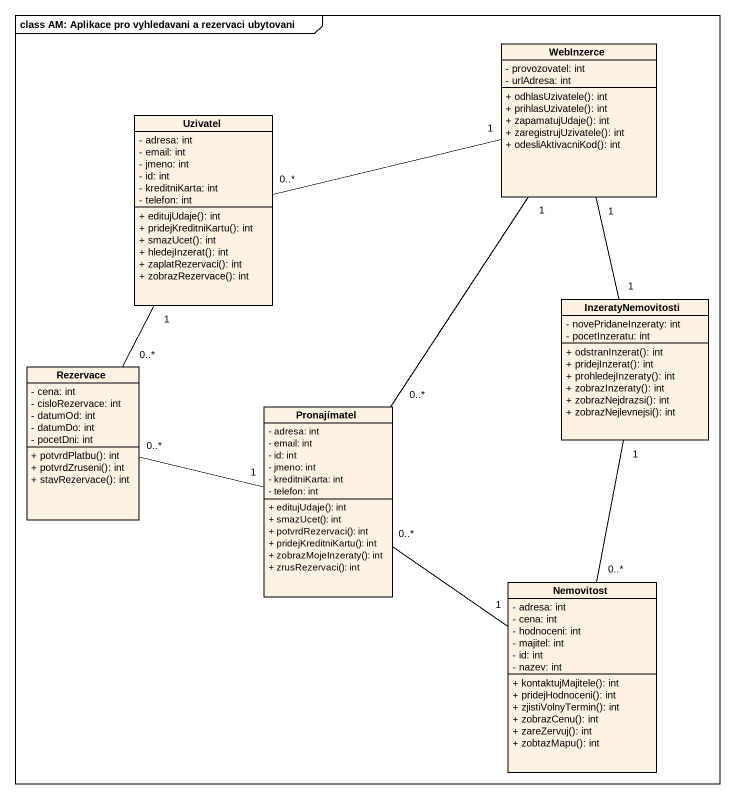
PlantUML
@startuml
mainframe class AM: Aplikace pro vyhledavani a rezervaci ubytovani
hide circle
hide empty members
skinparam classAttributeIconSize 0
class WebInzerce {
  - provozovatel: int
  - urlAdresa: int
  + odhlasUzivatele(): int
  + prihlasUzivatele(): int
  + zapamatujUdaje(): int
  + zaregistrujUzivatele(): int
  + odesliAktivacniKod(): int
}
class Uzivatel {
  - adresa: int
  - email: int
  - jmeno: int
  - id: int
  - kreditniKarta: int
  - telefon: int
  + editujUdaje(): int
  + pridejKreditniKartu(): int
  + smazUcet(): int
  + hledejInzerat(): int
  + zaplatRezervaci(): int
  + zobrazRezervace(): int
}
class InzeratyNemovitosti {
  - novePridaneInzeraty: int
  - pocetInzeratu: int
  + odstranInzerat(): int
  + pridejInzerat(): int
  + prohledejInzeraty(): int
  + zobrazInzeraty(): int
  + zobrazNejdrazsi(): int
  + zobrazNejlevnejsi(): int
}
class Rezervace {
  - cena: int
  - cisloRezervace: int
  - datumOd: int
  - datumDo: int
  - pocetDni: int
  + potvrdPlatbu(): int
  + potvrdZruseni(): int
  + stavRezervace(): int
}
class Pronajímatel {
  - adresa: int
  - email: int
  - id: int
  - jmeno: int
  - kreditniKarta: int
  - telefon: int
  + editujUdaje(): int
  + smazUcet(): int
  + potvrdRezervaci(): int
  + pridejKreditniKartu(): int
  + zobrazMojeInzeraty(): int
  + zrusRezervaci(): int
}
class Nemovitost {
  - adresa: int
  - cena: int
  - hodnoceni: int
  - majitel: int
  - id: int
  - nazev: int
  + kontaktujMajitele(): int
  + pridejHodnoceni(): int
  + zjistiVolnyTermin(): int
  + zobrazCenu(): int
  + zareZervuj(): int
  + zobtazMapu(): int
}
Uzivatel "0..*" -right- "1" WebInzerce
InzeratyNemovitosti "1" -up- "1" WebInzerce
Rezervace "0..*" -up- "1" Uzivatel
Rezervace "0..*" -right- "1" Pronajímatel
Pronajímatel "0..*" -up- "1" WebInzerce
Pronajímatel "0..*" -- "1" Nemovitost
Nemovitost "0..*" -up- "1" InzeratyNemovitosti
@enduml
